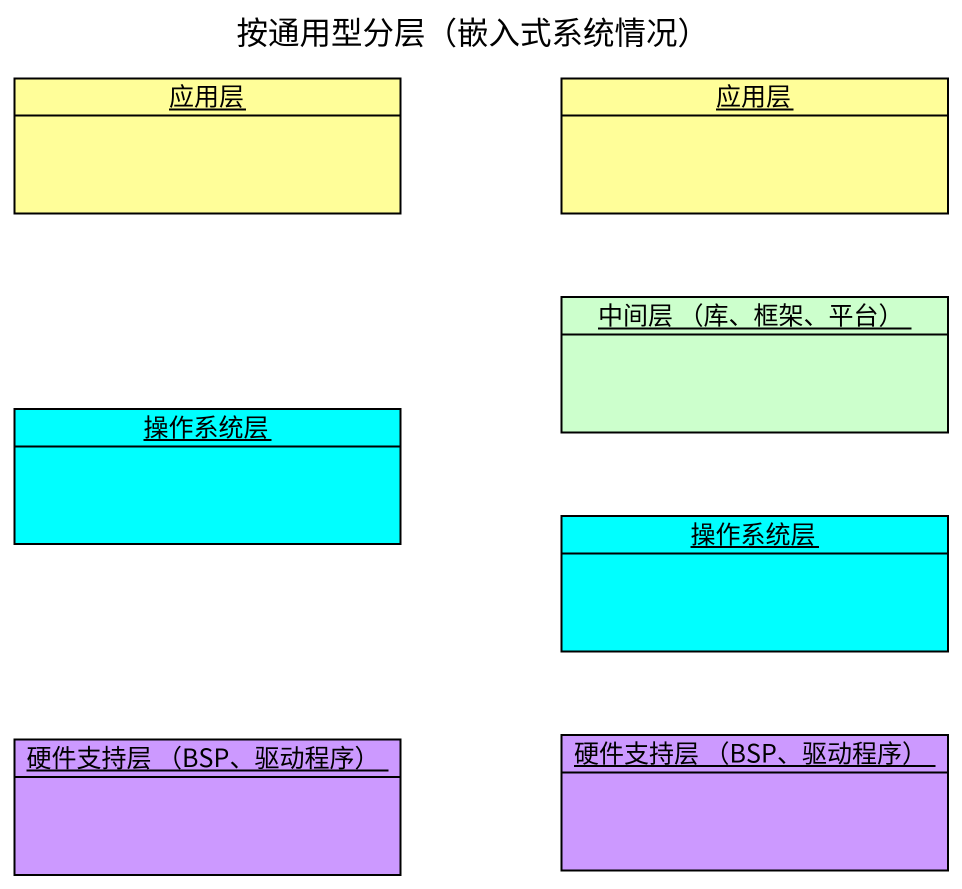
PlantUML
@startuml
title 按通用型分层（嵌入式系统情况）
hide circle
hide empty members
object 应用层 #FFFE99
object "应用层" as 应用层_2 #FFFE99
object "中间层 （库、框架、平台）" as 中间层_库_框架_平台 #CCFFCC
object 操作系统层 #00FFFF
object "操作系统层" as 操作系统层_2 #00FFFF
object "硬件支持层 （BSP、驱动程序）" as 硬件支持层_BSP_驱动程序 #CC99FF
object "硬件支持层 （BSP、驱动程序）" as 硬件支持层_BSP_驱动程序_2 #CC99FF
@enduml
